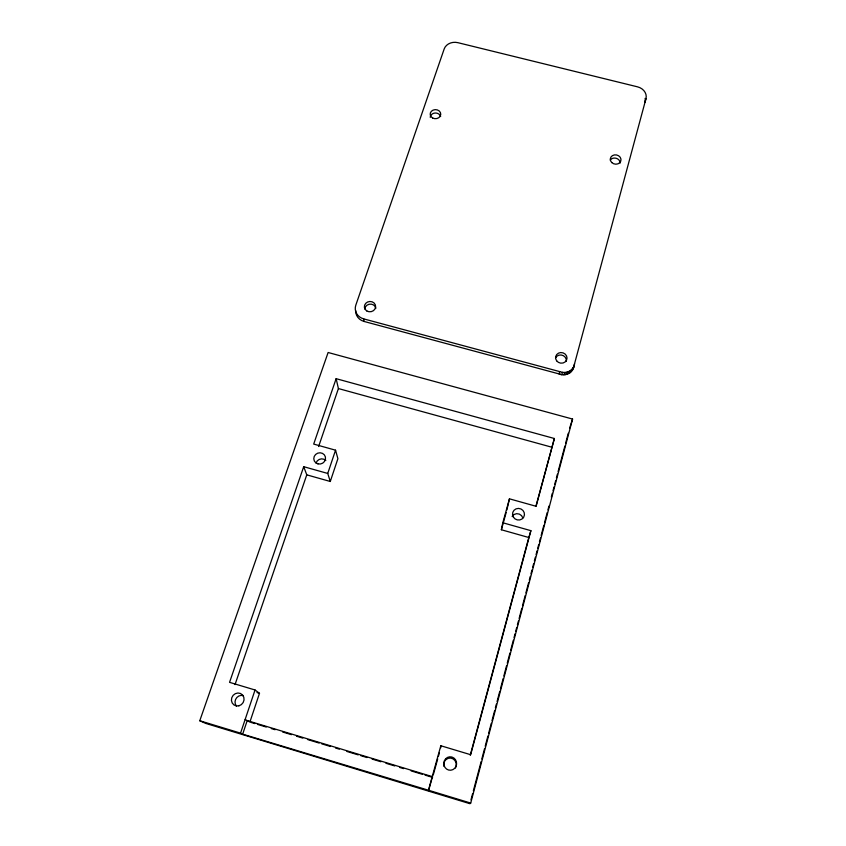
<?xml version="1.0" encoding="UTF-8"?>
<svg xmlns="http://www.w3.org/2000/svg" width="846" height="846" viewBox="0 0 846 846"><rect width="100%" height="100%" fill="white"/><g stroke="black" fill="none" stroke-linecap="round" stroke-linejoin="round"><path stroke-width="1.27" d="M440.798 747.769L440.819 745.749L470.662 754.706L530.897 530.675L502.81 522.765L509.461 498.833L536.121 506.289L554.373 438.503L336.137 378.68L313.697 444.076L335.555 450.188L337.892 458.68L330.278 481.48L306.77 474.849L303.703 466.685L327.74 473.453L330.278 481.48M573.895 366.149C573.228 372.991 565.022 376.671 559.058 373.932L559.671 371.595M530.897 530.675L528.803 537.506L501.371 529.765L502.81 522.765M509.461 498.833L506.849 510.022M470.968 799.872L472.66 793.485M473.337 790.925L481.141 761.548M481.818 758.989L484.525 748.773M485.213 746.214L487.92 735.999M488.597 733.44L491.315 723.224M491.991 720.665L494.699 710.45M495.375 707.891L496.401 704.062M497.078 701.503L499.785 691.288M500.462 688.729L503.18 678.513M503.856 675.965L506.564 665.739M507.251 663.19L509.958 652.964M510.635 650.415L513.353 640.189M514.03 637.641L515.045 633.802M515.722 631.253L516.737 627.415M517.414 624.866L518.439 621.027M519.116 618.479L521.823 608.253M522.5 605.704L525.218 595.478M525.895 592.93L528.602 582.714M529.289 580.155L530.305 576.327M530.981 573.768L531.997 569.94M532.673 567.38L533.689 563.552M534.365 560.993L535.391 557.165M536.068 554.606L537.083 550.778M537.76 548.219L538.775 544.39M539.452 541.831L540.478 538.003M541.154 535.444L543.862 525.229M544.538 522.669L547.256 512.454M547.933 509.895L548.948 506.067M551.328 497.12L552.343 493.292M553.02 490.733L554.035 486.905M554.712 484.346L555.727 480.517M556.404 477.958L557.429 474.13M558.106 471.571L564.885 446.032M565.562 443.473L568.279 433.258M470.714 803.076L572.573 419.056L328.121 352.496L199.772 720.75L205.599 723.362L469.953 803.7L470.714 803.076L428.457 790.227L440.819 745.749M573.895 366.35C572.118 370.749 567.032 373.118 562.463 372.346L561.839 374.672L364.108 321.459A12.056 11.009 -6.5 0 1 355.69 310.609M364.108 321.459L363.717 318.889A12.108 11.051 -6.5 0 1 355.817 305.142L444.182 48.962A11.093 9.317 1.2 0 1 457.876 42.67L637.503 86.831A11.294 9.528 10.3 0 1 645.963 98.707L573.207 368.708L574.582 363.78M470.249 755.235L528.803 537.506M535.952 506.109L554.373 438.503M563.975 374.82L564.61 372.483M428.584 790.64L432.465 776.67L247.212 720.591L242.665 734.148L428.457 790.227M433.258 774.925L437.71 758.873M438.397 756.409L439.423 752.707M501.371 529.765L506.172 512.496M565.625 374.641L566.27 372.303M567.222 374.218L567.878 371.88M645.963 98.707L645.001 102.123A11.241 9.496 10.3 0 0 645.107 98.4M568.713 373.572L569.379 371.235M570.077 372.716L570.743 370.379M571.272 371.669L571.949 369.332M572.277 370.463L572.953 368.116M569.633 428.139L572.573 419.056M303.703 466.685L229.552 682.341L255.048 689.987L259.489 693.318L249.877 722.082L245.15 719.438M242.665 734.148L240.56 733.144L255.048 689.987M327.74 473.453L335.555 450.188M235.029 684.594L306.77 474.849M318.625 446.519L338.411 388.557L336.137 378.68M363.717 318.889L562.463 372.346M338.411 388.557L551.814 447.206M257.004 692.567L259.489 693.318M251.135 722.463L254.921 723.605M257.438 724.377L266.257 727.042M271.302 728.565L275.077 729.717M282.638 732.002L291.458 734.677M296.491 736.2L302.794 738.103M307.838 739.626L319.175 743.063M321.692 743.824L330.511 746.5M335.555 748.023L339.331 749.165M346.892 751.46L358.228 754.886M360.756 755.647L367.048 757.561M372.092 759.084L380.912 761.76M385.945 763.282L394.765 765.947M399.809 767.481L403.584 768.623M411.145 770.907L422.492 774.344M425.009 775.105L431.312 777.009M199.772 720.75L240.56 733.144M432.38 776.11L432.57 777.4M512.126 516.42A5.89 5.711 21.6 0 1 522.87 518.006M316.066 462.995A5.827 5.52 -20.2 0 1 325.816 460.446M236.51 706.177A6.514 6.102 -56.9 0 1 243.331 695.602M443.928 766.391A6.62 6.303 -90 0 1 450.823 758.101A6.62 6.303 -90 0 1 455.497 767.946M555.494 357.921A5.711 5.277 13.2 0 1 566.302 361.284M610.241 160.084A5.362 4.632 10.7 0 1 616.3 158.318A5.362 4.632 10.7 0 1 620.139 163.056M430.233 117.298A5.266 4.526 0.2 0 1 435.055 113.026A5.266 4.526 0.2 0 1 440.639 116.568M364.763 308.885A5.615 5.129 -6.2 0 1 375.878 308.261M513.342 517.054A5.996 5.795 21 0 0 523.674 517.234A5.996 5.795 21 0 0 518.482 508.404A5.996 5.795 21 0 0 513.342 517.054M445.652 758.777A6.736 6.419 90 0 0 448.56 770.029A6.736 6.419 90 0 0 456.396 761.76A6.736 6.419 90 0 0 445.652 758.777M238.9 705.818A6.631 6.208 -56.5 0 0 242.569 694.989A6.631 6.208 -56.5 0 0 231.772 697.717A6.631 6.208 -56.5 0 0 238.9 705.818M317.98 463.883A5.922 5.605 -19.8 0 0 325.393 456.925A5.922 5.605 -19.8 0 0 315.621 454.461A5.922 5.605 -19.8 0 0 317.98 463.883M556.668 360.84A5.742 5.298 13.1 0 0 566.524 360.216A5.742 5.298 13.1 0 0 560.708 352.56A5.742 5.298 13.1 0 0 556.668 360.84M611.774 162.569A5.383 4.653 10.6 0 0 620.795 161.057A5.383 4.653 10.6 0 0 614.355 154.924A5.383 4.653 10.6 0 0 611.774 162.569M432.623 117.985A5.288 4.537 0.2 0 0 440.755 114.379A5.288 4.537 0.2 0 0 433.046 110.128A5.288 4.537 0.2 0 0 432.623 117.985M366.762 310.916A5.647 5.15 -6.2 0 0 375.624 306.982A5.647 5.15 -6.2 0 0 367.619 302.001A5.647 5.15 -6.2 0 0 366.762 310.916"/></g></svg>
